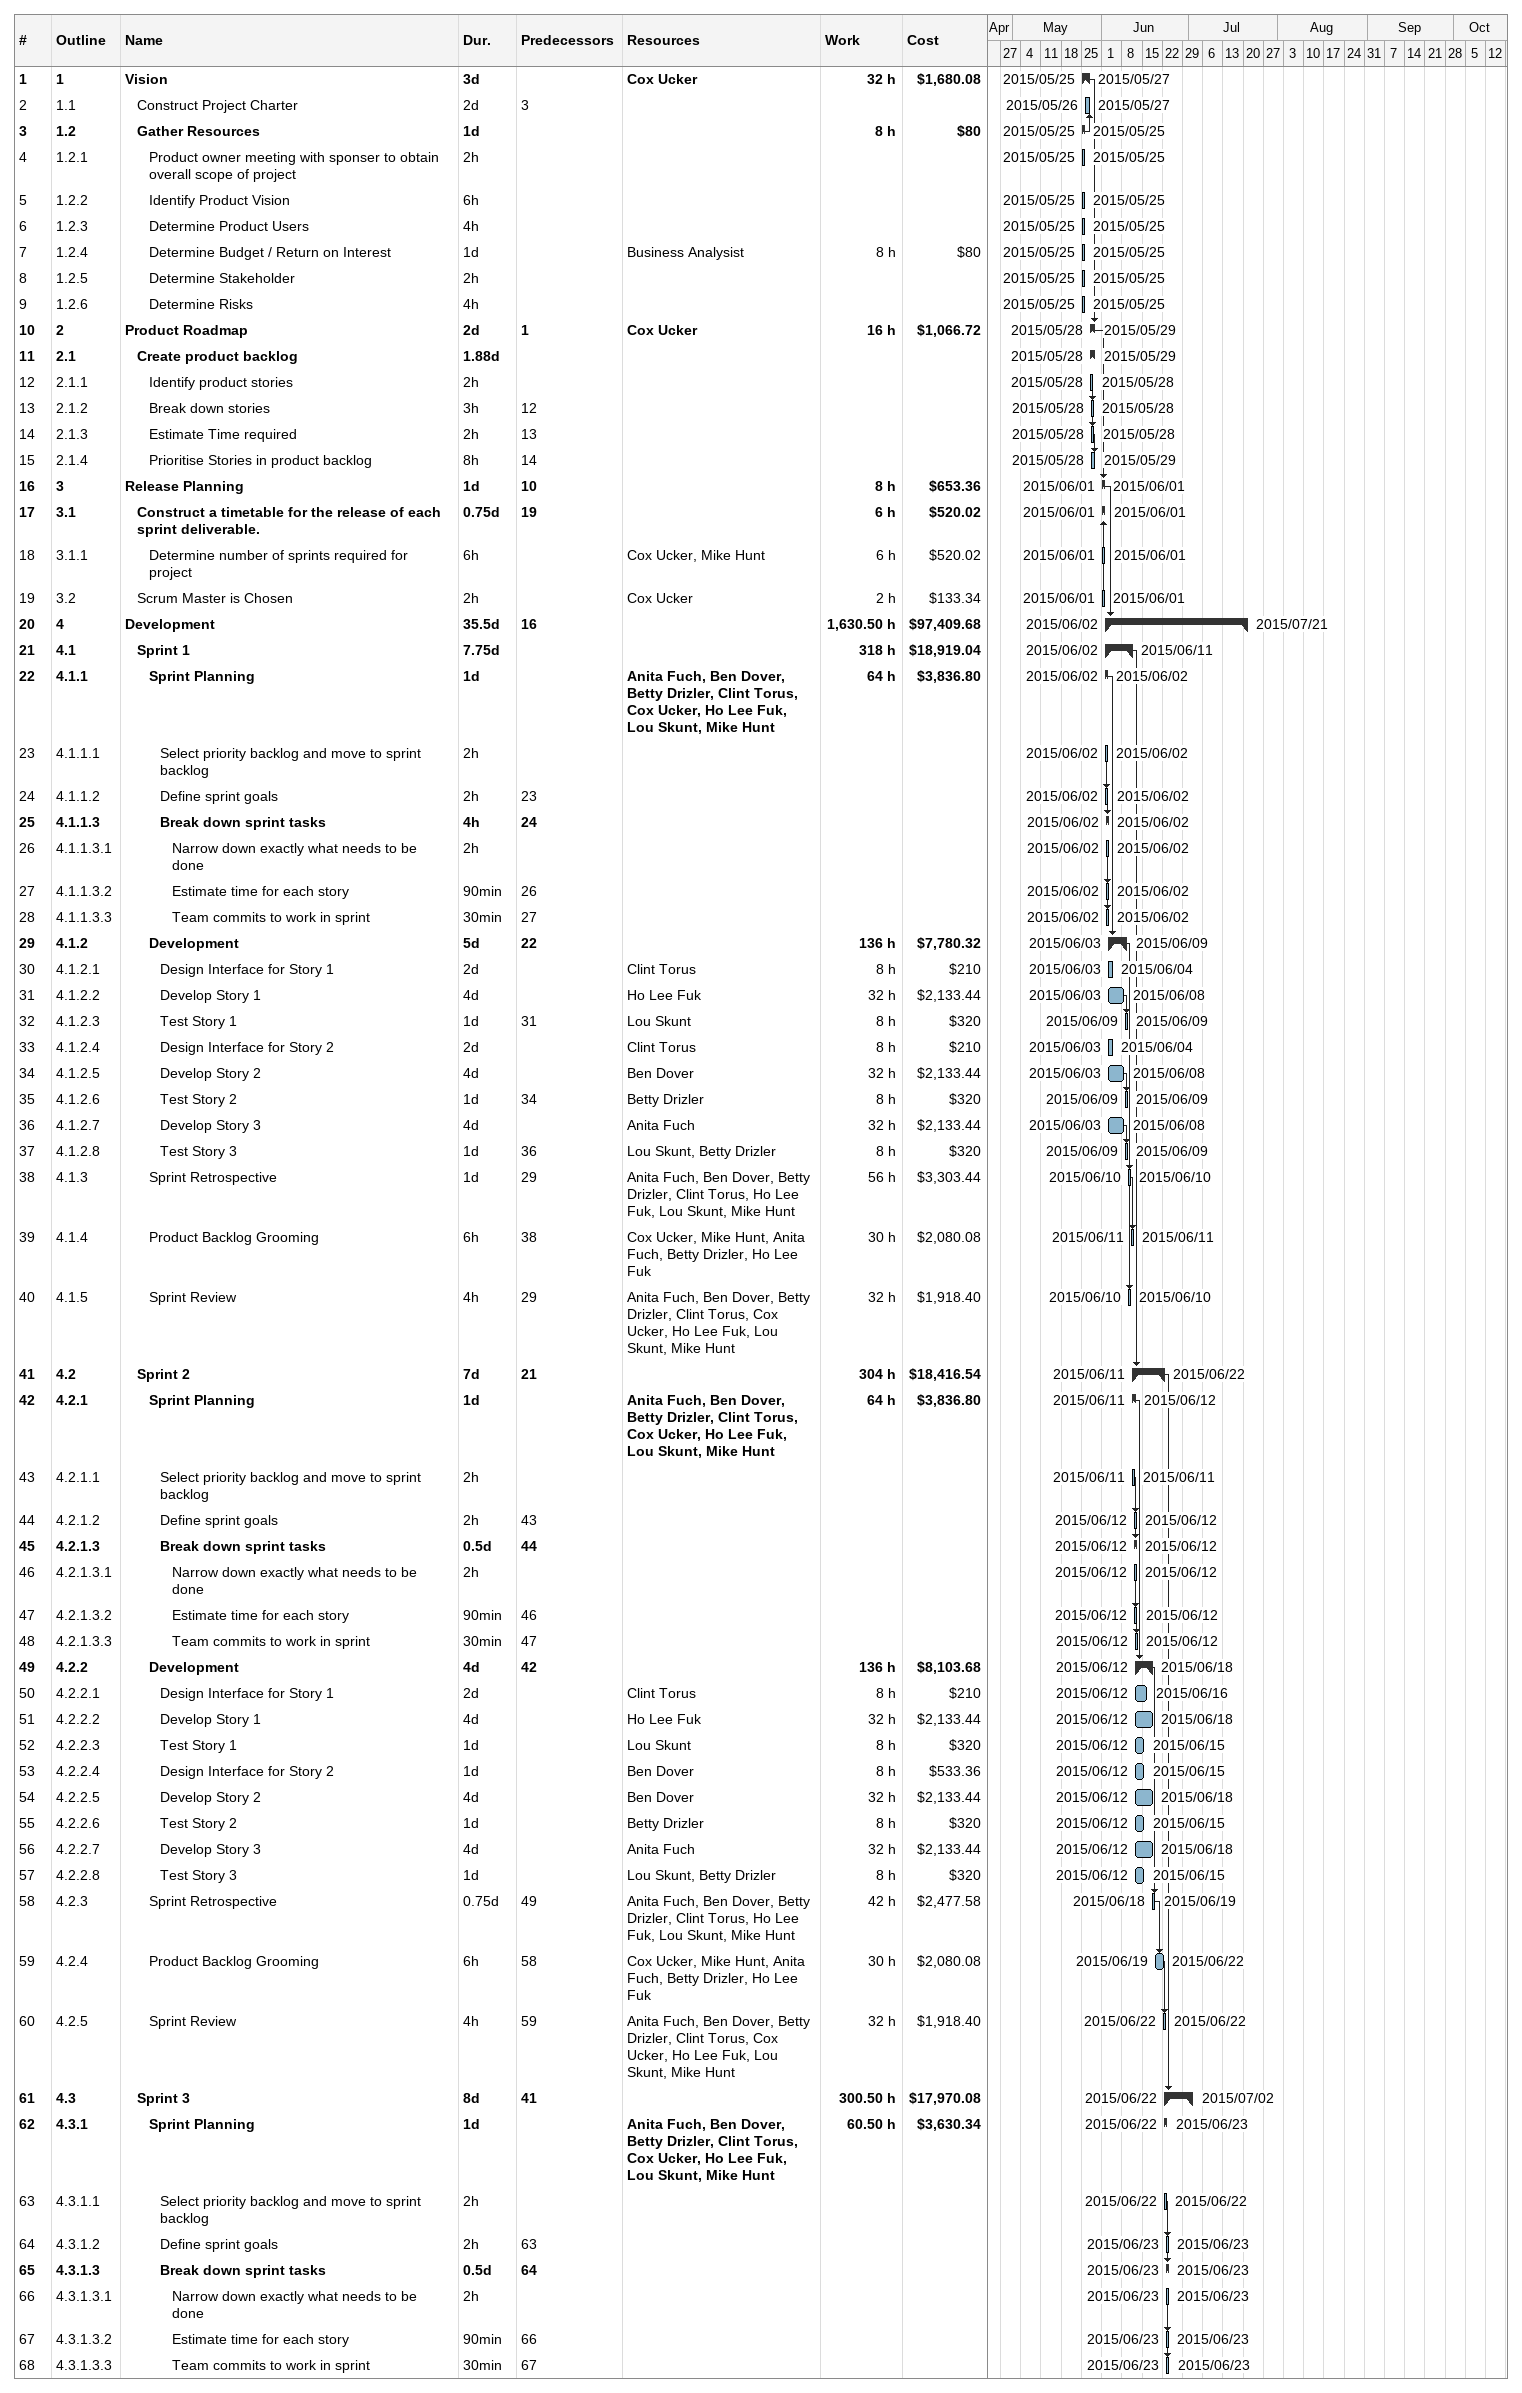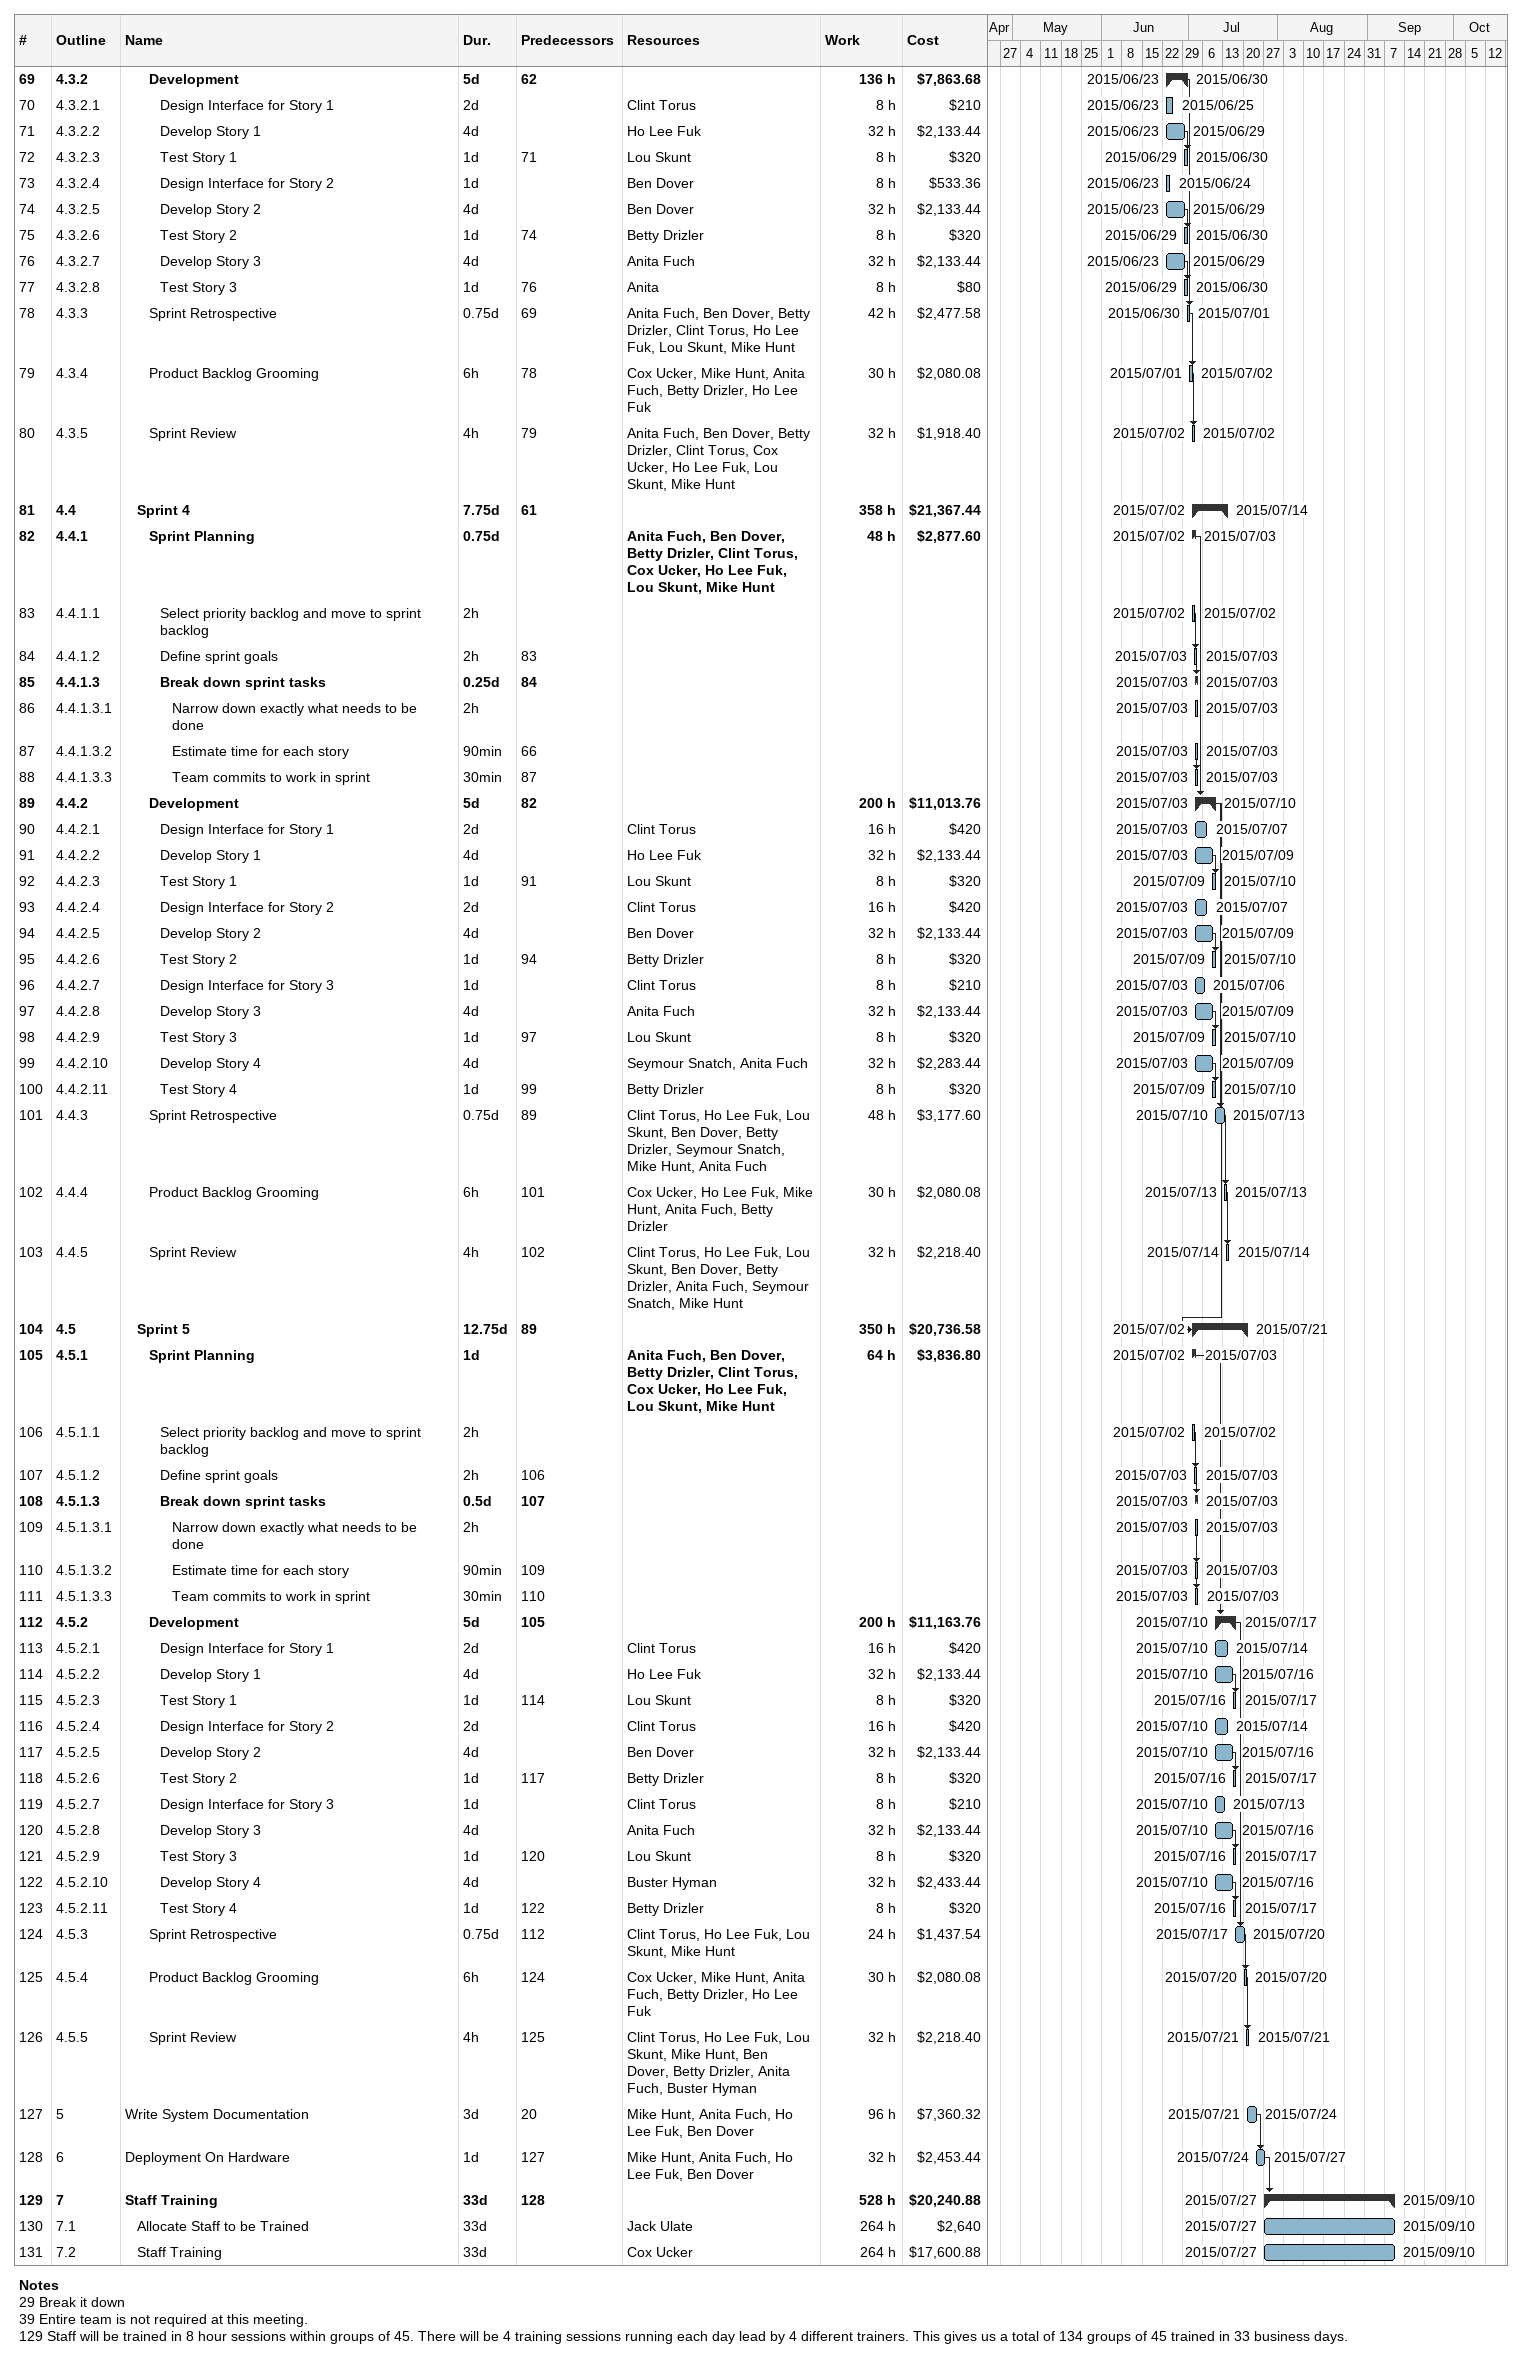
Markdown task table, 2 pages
| ID | WBS | Task | Duration | Start | Finish | Predecessors | Resources | Work (h) | Cost ($) |
|---|---|---|---|---|---|---|---|---|---|
| 1 | 1 | **Vision** | 3d | 2015-05-25 | 2015-05-27 |  | Cox Ucker | 32 | 1680.08 |
| 2 | 1.1 | Construct Project Charter | 2d | 2015-05-26 | 2015-05-27 | 3 |  |  |  |
| 3 | 1.2 | **Gather Resources** | 1d | 2015-05-25 | 2015-05-25 |  |  | 8 | 80 |
| 4 | 1.2.1 | Product owner meeting with sponser to obtain overall scope of project | 2h | 2015-05-25 | 2015-05-25 |  |  |  |  |
| 5 | 1.2.2 | Identify Product Vision | 6h | 2015-05-25 | 2015-05-25 |  |  |  |  |
| 6 | 1.2.3 | Determine Product Users | 4h | 2015-05-25 | 2015-05-25 |  |  |  |  |
| 7 | 1.2.4 | Determine Budget / Return on Interest | 1d | 2015-05-25 | 2015-05-25 |  | Business Analysist | 8 | 80 |
| 8 | 1.2.5 | Determine Stakeholder | 2h | 2015-05-25 | 2015-05-25 |  |  |  |  |
| 9 | 1.2.6 | Determine Risks | 4h | 2015-05-25 | 2015-05-25 |  |  |  |  |
| 10 | 2 | **Product Roadmap** | 2d | 2015-05-28 | 2015-05-29 | 1 | Cox Ucker | 16 | 1066.72 |
| 11 | 2.1 | **Create product backlog** | 1.88d | 2015-05-28 | 2015-05-29 |  |  |  |  |
| 12 | 2.1.1 | Identify product stories | 2h | 2015-05-28 | 2015-05-28 |  |  |  |  |
| 13 | 2.1.2 | Break down stories | 3h | 2015-05-28 | 2015-05-28 | 12 |  |  |  |
| 14 | 2.1.3 | Estimate Time required | 2h | 2015-05-28 | 2015-05-28 | 13 |  |  |  |
| 15 | 2.1.4 | Prioritise Stories in product backlog | 8h | 2015-05-28 | 2015-05-29 | 14 |  |  |  |
| 16 | 3 | **Release Planning** | 1d | 2015-06-01 | 2015-06-01 | 10 |  | 8 | 653.36 |
| 17 | 3.1 | **Construct a timetable for the release of each sprint deliverable.** | 0.75d | 2015-06-01 | 2015-06-01 | 19 |  | 6 | 520.02 |
| 18 | 3.1.1 | Determine number of sprints required for project | 6h | 2015-06-01 | 2015-06-01 |  | Cox Ucker, Mike Hunt | 6 | 520.02 |
| 19 | 3.2 | Scrum Master is Chosen | 2h | 2015-06-01 | 2015-06-01 |  | Cox Ucker | 2 | 133.34 |
| 20 | 4 | **Development** | 35.5d | 2015-06-02 | 2015-07-21 | 16 |  | 1630.50 | 97409.68 |
| 21 | 4.1 | **Sprint 1** | 7.75d | 2015-06-02 | 2015-06-11 |  |  | 318 | 18919.04 |
| 22 | 4.1.1 | **Sprint Planning** | 1d | 2015-06-02 | 2015-06-02 |  | Anita Fuch, Ben Dover, Betty Drizler, Clint Torus, Cox Ucker, Ho Lee Fuk, Lou Skunt, Mike Hunt | 64 | 3836.80 |
| 23 | 4.1.1.1 | Select priority backlog and move to sprint backlog | 2h | 2015-06-02 | 2015-06-02 |  |  |  |  |
| 24 | 4.1.1.2 | Define sprint goals | 2h | 2015-06-02 | 2015-06-02 | 23 |  |  |  |
| 25 | 4.1.1.3 | **Break down sprint tasks** | 4h | 2015-06-02 | 2015-06-02 | 24 |  |  |  |
| 26 | 4.1.1.3.1 | Narrow down exactly what needs to be done | 2h | 2015-06-02 | 2015-06-02 |  |  |  |  |
| 27 | 4.1.1.3.2 | Estimate time for each story | 90min | 2015-06-02 | 2015-06-02 | 26 |  |  |  |
| 28 | 4.1.1.3.3 | Team commits to work in sprint | 30min | 2015-06-02 | 2015-06-02 | 27 |  |  |  |
| 29 | 4.1.2 | **Development** | 5d | 2015-06-03 | 2015-06-09 | 22 |  | 136 | 7780.32 |
| 30 | 4.1.2.1 | Design Interface for Story 1 | 2d | 2015-06-03 | 2015-06-04 |  | Clint Torus | 8 | 210 |
| 31 | 4.1.2.2 | Develop Story 1 | 4d | 2015-06-03 | 2015-06-08 |  | Ho Lee Fuk | 32 | 2133.44 |
| 32 | 4.1.2.3 | Test Story 1 | 1d | 2015-06-09 | 2015-06-09 | 31 | Lou Skunt | 8 | 320 |
| 33 | 4.1.2.4 | Design Interface for Story 2 | 2d | 2015-06-03 | 2015-06-04 |  | Clint Torus | 8 | 210 |
| 34 | 4.1.2.5 | Develop Story 2 | 4d | 2015-06-03 | 2015-06-08 |  | Ben Dover | 32 | 2133.44 |
| 35 | 4.1.2.6 | Test Story 2 | 1d | 2015-06-09 | 2015-06-09 | 34 | Betty Drizler | 8 | 320 |
| 36 | 4.1.2.7 | Develop Story 3 | 4d | 2015-06-03 | 2015-06-08 |  | Anita Fuch | 32 | 2133.44 |
| 37 | 4.1.2.8 | Test Story 3 | 1d | 2015-06-09 | 2015-06-09 | 36 | Lou Skunt, Betty Drizler | 8 | 320 |
| 38 | 4.1.3 | Sprint Retrospective | 1d | 2015-06-10 | 2015-06-10 | 29 | Anita Fuch, Ben Dover, Betty Drizler, Clint Torus, Ho Lee Fuk, Lou Skunt, Mike Hunt | 56 | 3303.44 |
| 39 | 4.1.4 | Product Backlog Grooming | 6h | 2015-06-11 | 2015-06-11 | 38 | Cox Ucker, Mike Hunt, Anita Fuch, Betty Drizler, Ho Lee Fuk | 30 | 2080.08 |
| 40 | 4.1.5 | Sprint Review | 4h | 2015-06-10 | 2015-06-10 | 29 | Anita Fuch, Ben Dover, Betty Drizler, Clint Torus, Cox Ucker, Ho Lee Fuk, Lou Skunt, Mike Hunt | 32 | 1918.40 |
| 41 | 4.2 | **Sprint 2** | 7d | 2015-06-11 | 2015-06-22 | 21 |  | 304 | 18416.54 |
| 42 | 4.2.1 | **Sprint Planning** | 1d | 2015-06-11 | 2015-06-12 |  | Anita Fuch, Ben Dover, Betty Drizler, Clint Torus, Cox Ucker, Ho Lee Fuk, Lou Skunt, Mike Hunt | 64 | 3836.80 |
| 43 | 4.2.1.1 | Select priority backlog and move to sprint backlog | 2h | 2015-06-11 | 2015-06-11 |  |  |  |  |
| 44 | 4.2.1.2 | Define sprint goals | 2h | 2015-06-12 | 2015-06-12 | 43 |  |  |  |
| 45 | 4.2.1.3 | **Break down sprint tasks** | 0.5d | 2015-06-12 | 2015-06-12 | 44 |  |  |  |
| 46 | 4.2.1.3.1 | Narrow down exactly what needs to be done | 2h | 2015-06-12 | 2015-06-12 |  |  |  |  |
| 47 | 4.2.1.3.2 | Estimate time for each story | 90min | 2015-06-12 | 2015-06-12 | 46 |  |  |  |
| 48 | 4.2.1.3.3 | Team commits to work in sprint | 30min | 2015-06-12 | 2015-06-12 | 47 |  |  |  |
| 49 | 4.2.2 | **Development** | 4d | 2015-06-12 | 2015-06-18 | 42 |  | 136 | 8103.68 |
| 50 | 4.2.2.1 | Design Interface for Story 1 | 2d | 2015-06-12 | 2015-06-16 |  | Clint Torus | 8 | 210 |
| 51 | 4.2.2.2 | Develop Story 1 | 4d | 2015-06-12 | 2015-06-18 |  | Ho Lee Fuk | 32 | 2133.44 |
| 52 | 4.2.2.3 | Test Story 1 | 1d | 2015-06-12 | 2015-06-15 |  | Lou Skunt | 8 | 320 |
| 53 | 4.2.2.4 | Design Interface for Story 2 | 1d | 2015-06-12 | 2015-06-15 |  | Ben Dover | 8 | 533.36 |
| 54 | 4.2.2.5 | Develop Story 2 | 4d | 2015-06-12 | 2015-06-18 |  | Ben Dover | 32 | 2133.44 |
| 55 | 4.2.2.6 | Test Story 2 | 1d | 2015-06-12 | 2015-06-15 |  | Betty Drizler | 8 | 320 |
| 56 | 4.2.2.7 | Develop Story 3 | 4d | 2015-06-12 | 2015-06-18 |  | Anita Fuch | 32 | 2133.44 |
| 57 | 4.2.2.8 | Test Story 3 | 1d | 2015-06-12 | 2015-06-15 |  | Lou Skunt, Betty Drizler | 8 | 320 |
| 58 | 4.2.3 | Sprint Retrospective | 0.75d | 2015-06-18 | 2015-06-19 | 49 | Anita Fuch, Ben Dover, Betty Drizler, Clint Torus, Ho Lee Fuk, Lou Skunt, Mike Hunt | 42 | 2477.58 |
| 59 | 4.2.4 | Product Backlog Grooming | 6h | 2015-06-19 | 2015-06-22 | 58 | Cox Ucker, Mike Hunt, Anita Fuch, Betty Drizler, Ho Lee Fuk | 30 | 2080.08 |
| 60 | 4.2.5 | Sprint Review | 4h | 2015-06-22 | 2015-06-22 | 59 | Anita Fuch, Ben Dover, Betty Drizler, Clint Torus, Cox Ucker, Ho Lee Fuk, Lou Skunt, Mike Hunt | 32 | 1918.40 |
| 61 | 4.3 | **Sprint 3** | 8d | 2015-06-22 | 2015-07-02 | 41 |  | 300.50 | 17970.08 |
| 62 | 4.3.1 | **Sprint Planning** | 1d | 2015-06-22 | 2015-06-23 |  | Anita Fuch, Ben Dover, Betty Drizler, Clint Torus, Cox Ucker, Ho Lee Fuk, Lou Skunt, Mike Hunt | 60.50 | 3630.34 |
| 63 | 4.3.1.1 | Select priority backlog and move to sprint backlog | 2h | 2015-06-22 | 2015-06-22 |  |  |  |  |
| 64 | 4.3.1.2 | Define sprint goals | 2h | 2015-06-23 | 2015-06-23 | 63 |  |  |  |
| 65 | 4.3.1.3 | **Break down sprint tasks** | 0.5d | 2015-06-23 | 2015-06-23 | 64 |  |  |  |
| 66 | 4.3.1.3.1 | Narrow down exactly what needs to be done | 2h | 2015-06-23 | 2015-06-23 |  |  |  |  |
| 67 | 4.3.1.3.2 | Estimate time for each story | 90min | 2015-06-23 | 2015-06-23 | 66 |  |  |  |
| 68 | 4.3.1.3.3 | Team commits to work in sprint | 30min | 2015-06-23 | 2015-06-23 | 67 |  |  |  |
| 69 | 4.3.2 | **Development** | 5d | 2015-06-23 | 2015-06-30 | 62 |  | 136 | 7863.68 |
| 70 | 4.3.2.1 | Design Interface for Story 1 | 2d | 2015-06-23 | 2015-06-25 |  | Clint Torus | 8 | 210 |
| 71 | 4.3.2.2 | Develop Story 1 | 4d | 2015-06-23 | 2015-06-29 |  | Ho Lee Fuk | 32 | 2133.44 |
| 72 | 4.3.2.3 | Test Story 1 | 1d | 2015-06-29 | 2015-06-30 | 71 | Lou Skunt | 8 | 320 |
| 73 | 4.3.2.4 | Design Interface for Story 2 | 1d | 2015-06-23 | 2015-06-24 |  | Ben Dover | 8 | 533.36 |
| 74 | 4.3.2.5 | Develop Story 2 | 4d | 2015-06-23 | 2015-06-29 |  | Ben Dover | 32 | 2133.44 |
| 75 | 4.3.2.6 | Test Story 2 | 1d | 2015-06-29 | 2015-06-30 | 74 | Betty Drizler | 8 | 320 |
| 76 | 4.3.2.7 | Develop Story 3 | 4d | 2015-06-23 | 2015-06-29 |  | Anita Fuch | 32 | 2133.44 |
| 77 | 4.3.2.8 | Test Story 3 | 1d | 2015-06-29 | 2015-06-30 | 76 | Anita | 8 | 80 |
| 78 | 4.3.3 | Sprint Retrospective | 0.75d | 2015-06-30 | 2015-07-01 | 69 | Anita Fuch, Ben Dover, Betty Drizler, Clint Torus, Ho Lee Fuk, Lou Skunt, Mike Hunt | 42 | 2477.58 |
| 79 | 4.3.4 | Product Backlog Grooming | 6h | 2015-07-01 | 2015-07-02 | 78 | Cox Ucker, Mike Hunt, Anita Fuch, Betty Drizler, Ho Lee Fuk | 30 | 2080.08 |
| 80 | 4.3.5 | Sprint Review | 4h | 2015-07-02 | 2015-07-02 | 79 | Anita Fuch, Ben Dover, Betty Drizler, Clint Torus, Cox Ucker, Ho Lee Fuk, Lou Skunt, Mike Hunt | 32 | 1918.40 |
| 81 | 4.4 | **Sprint 4** | 7.75d | 2015-07-02 | 2015-07-14 | 61 |  | 358 | 21367.44 |
| 82 | 4.4.1 | **Sprint Planning** | 0.75d | 2015-07-02 | 2015-07-03 |  | Anita Fuch, Ben Dover, Betty Drizler, Clint Torus, Cox Ucker, Ho Lee Fuk, Lou Skunt, Mike Hunt | 48 | 2877.60 |
| 83 | 4.4.1.1 | Select priority backlog and move to sprint backlog | 2h | 2015-07-02 | 2015-07-02 |  |  |  |  |
| 84 | 4.4.1.2 | Define sprint goals | 2h | 2015-07-03 | 2015-07-03 | 83 |  |  |  |
| 85 | 4.4.1.3 | **Break down sprint tasks** | 0.25d | 2015-07-03 | 2015-07-03 | 84 |  |  |  |
| 86 | 4.4.1.3.1 | Narrow down exactly what needs to be done | 2h | 2015-07-03 | 2015-07-03 |  |  |  |  |
| 87 | 4.4.1.3.2 | Estimate time for each story | 90min | 2015-07-03 | 2015-07-03 | 66 |  |  |  |
| 88 | 4.4.1.3.3 | Team commits to work in sprint | 30min | 2015-07-03 | 2015-07-03 | 87 |  |  |  |
| 89 | 4.4.2 | **Development** | 5d | 2015-07-03 | 2015-07-10 | 82 |  | 200 | 11013.76 |
| 90 | 4.4.2.1 | Design Interface for Story 1 | 2d | 2015-07-03 | 2015-07-07 |  | Clint Torus | 16 | 420 |
| 91 | 4.4.2.2 | Develop Story 1 | 4d | 2015-07-03 | 2015-07-09 |  | Ho Lee Fuk | 32 | 2133.44 |
| 92 | 4.4.2.3 | Test Story 1 | 1d | 2015-07-09 | 2015-07-10 | 91 | Lou Skunt | 8 | 320 |
| 93 | 4.4.2.4 | Design Interface for Story 2 | 2d | 2015-07-03 | 2015-07-07 |  | Clint Torus | 16 | 420 |
| 94 | 4.4.2.5 | Develop Story 2 | 4d | 2015-07-03 | 2015-07-09 |  | Ben Dover | 32 | 2133.44 |
| 95 | 4.4.2.6 | Test Story 2 | 1d | 2015-07-09 | 2015-07-10 | 94 | Betty Drizler | 8 | 320 |
| 96 | 4.4.2.7 | Design Interface for Story 3 | 1d | 2015-07-03 | 2015-07-06 |  | Clint Torus | 8 | 210 |
| 97 | 4.4.2.8 | Develop Story 3 | 4d | 2015-07-03 | 2015-07-09 |  | Anita Fuch | 32 | 2133.44 |
| 98 | 4.4.2.9 | Test Story 3 | 1d | 2015-07-09 | 2015-07-10 | 97 | Lou Skunt | 8 | 320 |
| 99 | 4.4.2.10 | Develop Story 4 | 4d | 2015-07-03 | 2015-07-09 |  | Seymour Snatch, Anita Fuch | 32 | 2283.44 |
| 100 | 4.4.2.11 | Test Story 4 | 1d | 2015-07-09 | 2015-07-10 | 99 | Betty Drizler | 8 | 320 |
| 101 | 4.4.3 | Sprint Retrospective | 0.75d | 2015-07-10 | 2015-07-13 | 89 | Clint Torus, Ho Lee Fuk, Lou Skunt, Ben Dover, Betty Drizler, Seymour Snatch, Mike Hunt, Anita Fuch | 48 | 3177.60 |
| 102 | 4.4.4 | Product Backlog Grooming | 6h | 2015-07-13 | 2015-07-13 | 101 | Cox Ucker, Ho Lee Fuk, Mike Hunt, Anita Fuch, Betty Drizler | 30 | 2080.08 |
| 103 | 4.4.5 | Sprint Review | 4h | 2015-07-14 | 2015-07-14 | 102 | Clint Torus, Ho Lee Fuk, Lou Skunt, Ben Dover, Betty Drizler, Anita Fuch, Seymour Snatch, Mike Hunt | 32 | 2218.40 |
| 104 | 4.5 | **Sprint 5** | 12.75d | 2015-07-02 | 2015-07-21 | 89 |  | 350 | 20736.58 |
| 105 | 4.5.1 | **Sprint Planning** | 1d | 2015-07-02 | 2015-07-03 |  | Anita Fuch, Ben Dover, Betty Drizler, Clint Torus, Cox Ucker, Ho Lee Fuk, Lou Skunt, Mike Hunt | 64 | 3836.80 |
| 106 | 4.5.1.1 | Select priority backlog and move to sprint backlog | 2h | 2015-07-02 | 2015-07-02 |  |  |  |  |
| 107 | 4.5.1.2 | Define sprint goals | 2h | 2015-07-03 | 2015-07-03 | 106 |  |  |  |
| 108 | 4.5.1.3 | **Break down sprint tasks** | 0.5d | 2015-07-03 | 2015-07-03 | 107 |  |  |  |
| 109 | 4.5.1.3.1 | Narrow down exactly what needs to be done | 2h | 2015-07-03 | 2015-07-03 |  |  |  |  |
| 110 | 4.5.1.3.2 | Estimate time for each story | 90min | 2015-07-03 | 2015-07-03 | 109 |  |  |  |
| 111 | 4.5.1.3.3 | Team commits to work in sprint | 30min | 2015-07-03 | 2015-07-03 | 110 |  |  |  |
| 112 | 4.5.2 | **Development** | 5d | 2015-07-10 | 2015-07-17 | 105 |  | 200 | 11163.76 |
| 113 | 4.5.2.1 | Design Interface for Story 1 | 2d | 2015-07-10 | 2015-07-14 |  | Clint Torus | 16 | 420 |
| 114 | 4.5.2.2 | Develop Story 1 | 4d | 2015-07-10 | 2015-07-16 |  | Ho Lee Fuk | 32 | 2133.44 |
| 115 | 4.5.2.3 | Test Story 1 | 1d | 2015-07-16 | 2015-07-17 | 114 | Lou Skunt | 8 | 320 |
| 116 | 4.5.2.4 | Design Interface for Story 2 | 2d | 2015-07-10 | 2015-07-14 |  | Clint Torus | 16 | 420 |
| 117 | 4.5.2.5 | Develop Story 2 | 4d | 2015-07-10 | 2015-07-16 |  | Ben Dover | 32 | 2133.44 |
| 118 | 4.5.2.6 | Test Story 2 | 1d | 2015-07-16 | 2015-07-17 | 117 | Betty Drizler | 8 | 320 |
| 119 | 4.5.2.7 | Design Interface for Story 3 | 1d | 2015-07-10 | 2015-07-13 |  | Clint Torus | 8 | 210 |
| 120 | 4.5.2.8 | Develop Story 3 | 4d | 2015-07-10 | 2015-07-16 |  | Anita Fuch | 32 | 2133.44 |
| 121 | 4.5.2.9 | Test Story 3 | 1d | 2015-07-16 | 2015-07-17 | 120 | Lou Skunt | 8 | 320 |
| 122 | 4.5.2.10 | Develop Story 4 | 4d | 2015-07-10 | 2015-07-16 |  | Buster Hyman | 32 | 2433.44 |
| 123 | 4.5.2.11 | Test Story 4 | 1d | 2015-07-16 | 2015-07-17 | 122 | Betty Drizler | 8 | 320 |
| 124 | 4.5.3 | Sprint Retrospective | 0.75d | 2015-07-17 | 2015-07-20 | 112 | Clint Torus, Ho Lee Fuk, Lou Skunt, Mike Hunt | 24 | 1437.54 |
| 125 | 4.5.4 | Product Backlog Grooming | 6h | 2015-07-20 | 2015-07-20 | 124 | Cox Ucker, Mike Hunt, Anita Fuch, Betty Drizler, Ho Lee Fuk | 30 | 2080.08 |
| 126 | 4.5.5 | Sprint Review | 4h | 2015-07-21 | 2015-07-21 | 125 | Clint Torus, Ho Lee Fuk, Lou Skunt, Mike Hunt, Ben Dover, Betty Drizler, Anita Fuch, Buster Hyman | 32 | 2218.40 |
| 127 | 5 | Write System Documentation | 3d | 2015-07-21 | 2015-07-24 | 20 | Mike Hunt, Anita Fuch, Ho Lee Fuk, Ben Dover | 96 | 7360.32 |
| 128 | 6 | Deployment On Hardware | 1d | 2015-07-24 | 2015-07-27 | 127 | Mike Hunt, Anita Fuch, Ho Lee Fuk, Ben Dover | 32 | 2453.44 |
| 129 | 7 | **Staff Training** | 33d | 2015-07-27 | 2015-09-10 | 128 |  | 528 | 20240.88 |
| 130 | 7.1 | Allocate Staff to be Trained | 33d | 2015-07-27 | 2015-09-10 |  | Jack Ulate | 264 | 2640 |
| 131 | 7.2 | Staff Training | 33d | 2015-07-27 | 2015-09-10 |  | Cox Ucker | 264 | 17600.88 |

Notes
- 29: Break it down
- 39: Entire team is not required at this meeting.
- 129: Staff will be trained in 8 hour sessions within groups of 45. There will be 4 training sessions running each day lead by 4 different trainers. This gives us a total of 134 groups of 45 trained in 33 business days.
